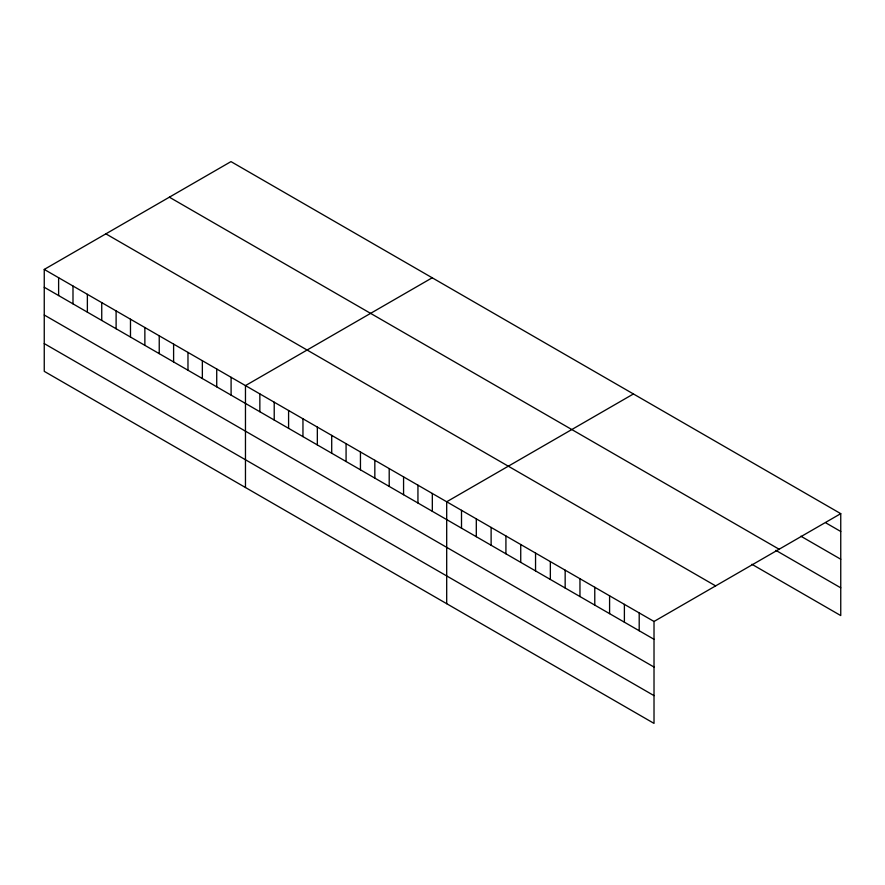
<?xml version="1.0" encoding="UTF-8"?>
<svg xmlns="http://www.w3.org/2000/svg" width="885" height="885" viewBox="0 0 885 885"><rect width="100%" height="100%" fill="white"/><g stroke="black" fill="none" stroke-linecap="round" stroke-linejoin="round"><path stroke-width="1.33" d="M44.25 269.427L654.015 621.469L654.015 723.388L44.25 371.346L44.25 269.427L230.985 161.612L840.75 513.654L840.75 615.573L751.896 564.276M432.212 277.79L245.466 385.606L245.466 487.513M633.428 393.958L446.693 501.773L446.693 603.692M654.015 621.469L840.75 513.654M825.937 522.935L840.75 531.487M800.881 536.21L840.75 559.231M169.367 197.189L779.121 549.231M775.824 550.337L840.75 587.828M105.879 233.85L715.633 585.892M44.25 287.26L654.015 639.302M44.25 315.005L654.015 667.047M44.25 343.59L654.015 695.632M639.202 612.918L639.202 630.751M624.39 604.367L624.39 622.199M609.588 595.815L609.588 613.648M594.775 587.275L594.775 605.097M579.963 578.724L579.963 596.545M565.161 570.172L565.161 588.005M550.348 561.621L550.348 579.454M535.547 553.07L535.547 570.902M520.734 544.518L520.734 562.351M505.921 535.978L505.921 553.8M491.12 527.427L491.12 545.248M476.307 518.875L476.307 536.697M461.505 510.324L461.505 528.157M432.322 493.476L432.322 511.309M417.941 485.179L417.941 503.012M403.571 476.882L403.571 494.704M389.201 468.585L389.201 486.407M374.831 460.288L374.831 478.11M360.449 451.981L360.449 469.813M346.079 443.684L346.079 461.516M331.709 435.387L331.709 453.22M317.339 427.09L317.339 444.923M302.958 418.793L302.958 436.626M288.587 410.496L288.587 428.329M274.217 402.199L274.217 420.021M259.847 393.902L259.847 411.724M231.096 377.298L231.096 395.13M216.725 369.001L216.725 386.834M202.355 360.704L202.355 378.537M187.974 352.407L187.974 370.24M173.604 344.11L173.604 361.943M159.234 335.813L159.234 353.646M144.863 327.516L144.863 345.338M130.482 319.219L130.482 337.041M116.112 310.923L116.112 328.744M101.742 302.615L101.742 320.447M87.372 294.318L87.372 312.151M72.99 286.021L72.99 303.854M58.62 277.724L58.62 295.557"/></g></svg>
